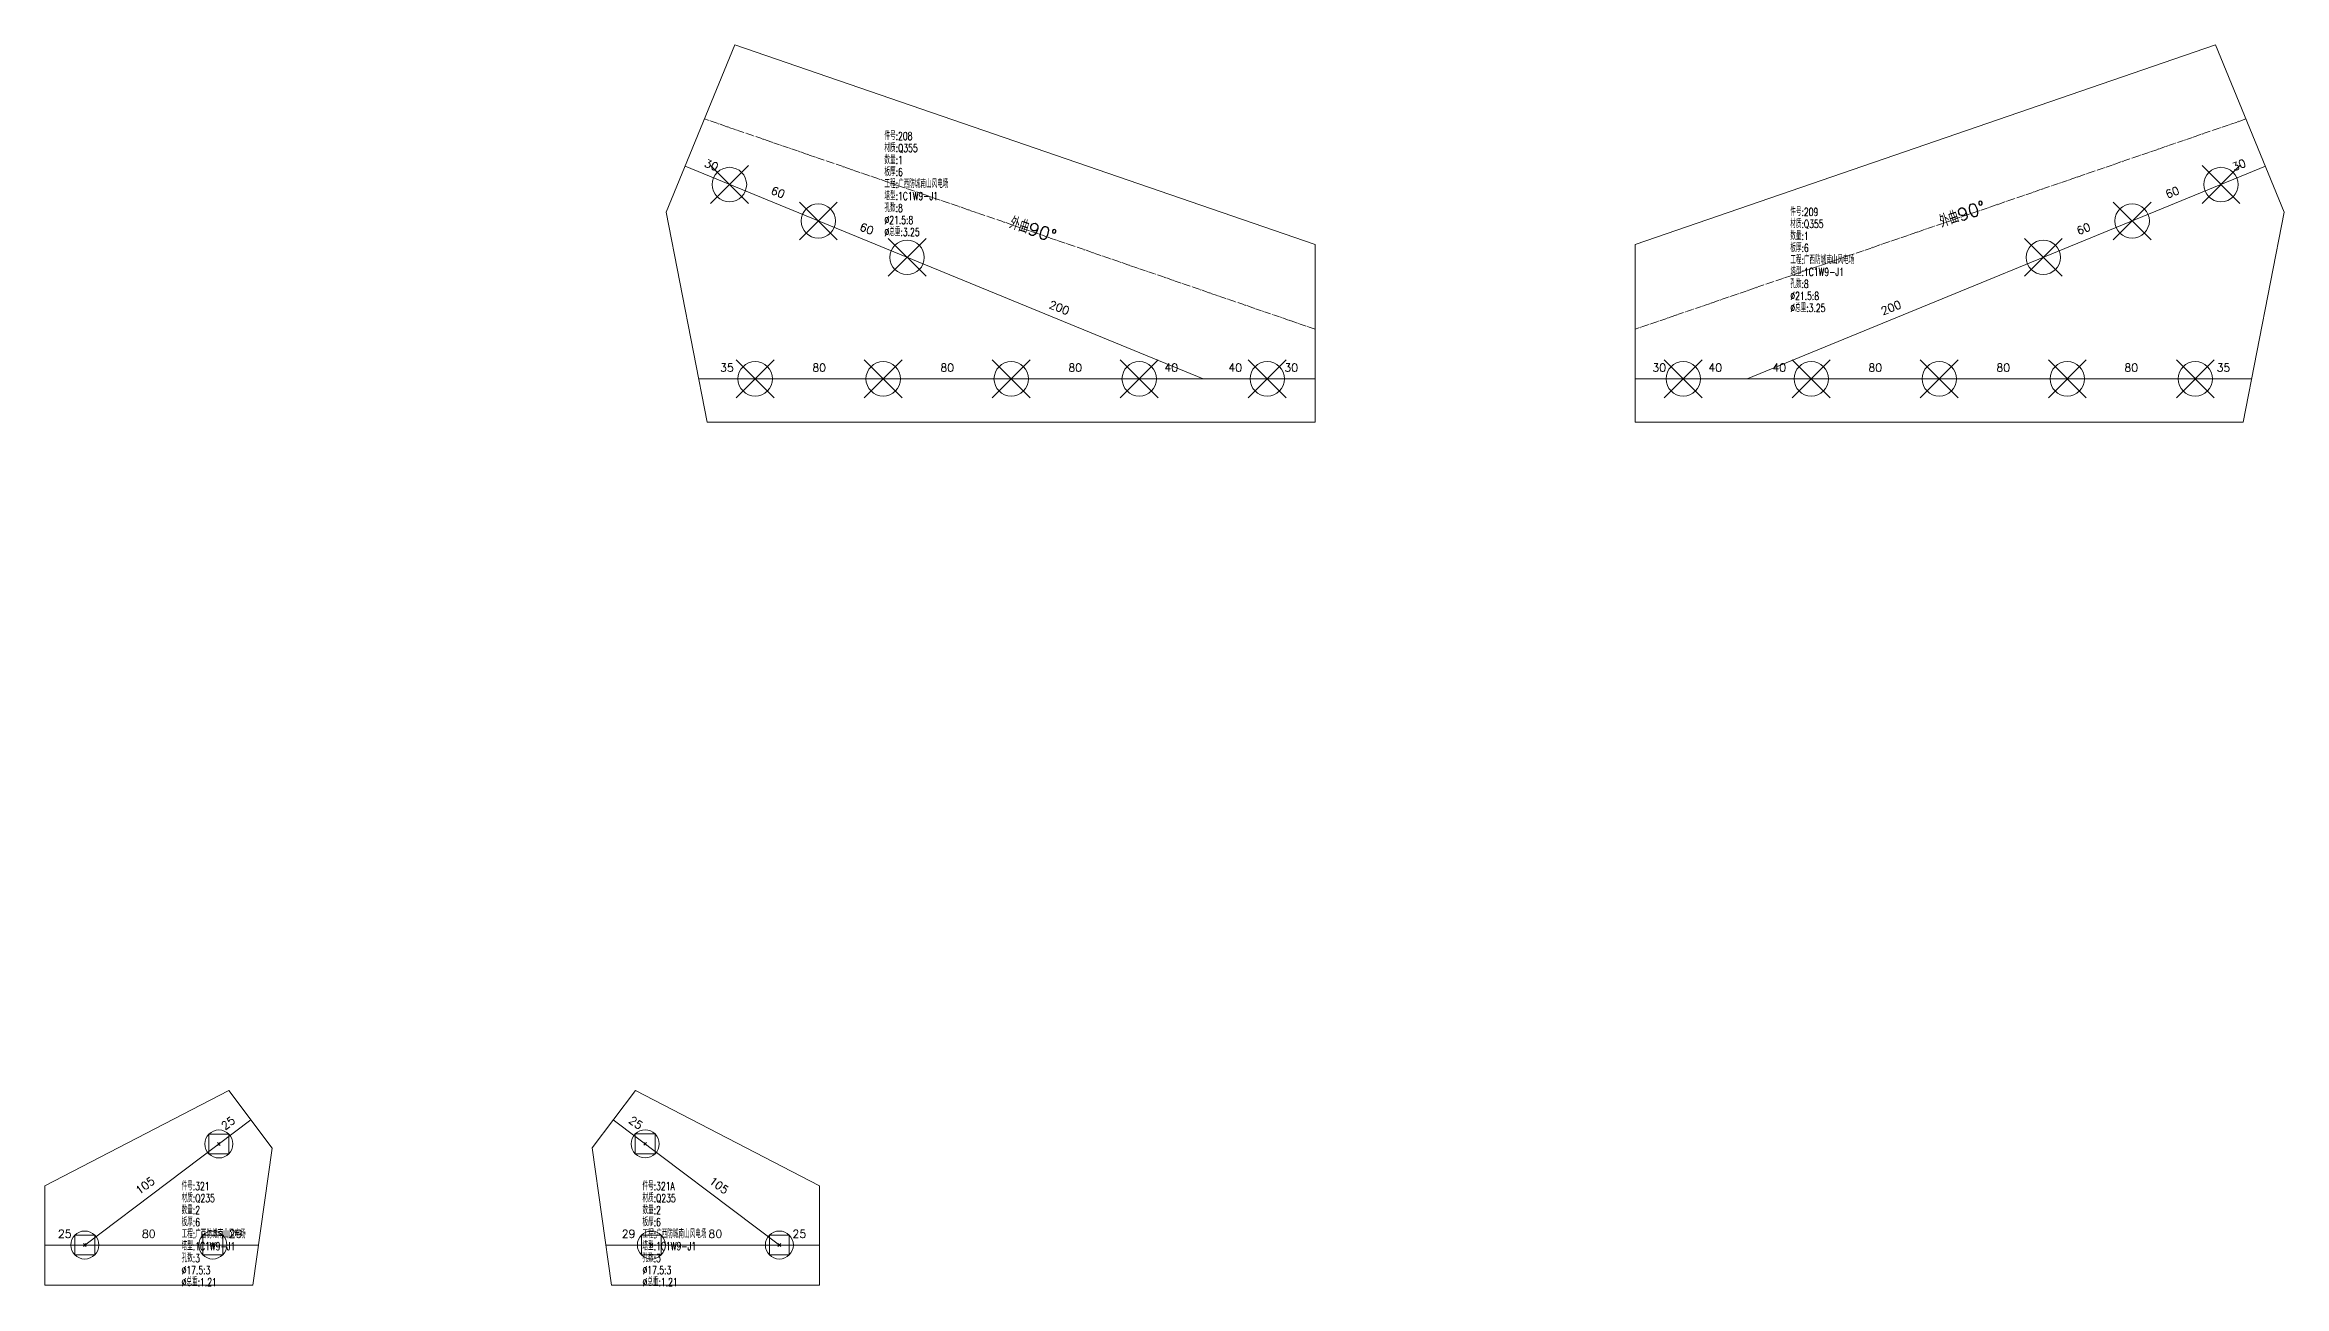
# Model space of a CAD drawing. Extents: x -105 to 10956, y -4548 to 9487.
# Drawn here: x 3196 to 4595, y 4328 to 5104 of the extents above; entities that cross this region are included whole.
import ezdxf
from ezdxf.enums import TextEntityAlignment as Align

# ---------------------------------------------------------------- set-up
doc = ezdxf.new("R2010")
doc.units = 0
doc.header["$MEASUREMENT"] = 0
doc.linetypes.add('制弯线', pattern=[5.9, 4, -0.5, 0.2, -0.5, 0.2, -0.5])
doc.layers.add('1', color=7, linetype='CONTINUOUS', lineweight=25)
doc.layers.add('2', color=7, linetype='CONTINUOUS', lineweight=25)
doc.styles.get("Standard").update_dxf_attribs({"font": 'simplex.shx', "width": 0.7, "height": 3, "bigfont": 'gbhzfs.shx'})

msp = doc.modelspace()

# ---------------------------------------------------------------- linework, layer by layer
at = {"layer": '1', "color": 7, "linetype": 'Continuous', "lineweight": 18}
for p, q in [((3627.11376, 5103.9159), (3584.20099, 4999.29141)), ((3989.78459, 4979.0361), (3627.11376, 5103.9159)), ((4552.45541, 5103.9159), (4189.78459, 4979.0361)), ((4595.36819, 4999.29141), (4552.45541, 5103.9159)), ((3584.20099, 4999.29141), (3609.78459, 4868.15497)), ((4569.78459, 4868.15497), (4595.36819, 4999.29141)), ((3989.78459, 4868.15497), (3989.78459, 4979.0361)), ((4189.78459, 4979.0361), (4189.78459, 4868.15497)), ((3609.78459, 4868.15497), (3989.78459, 4868.15497)), ((4189.78459, 4868.15497), (4569.78459, 4868.15497)), ((3310.74958, 4450.37101), (3195.82299, 4390.8257)), ((3337.8304, 4414.43844), (3310.74958, 4450.37101)), ((3564.90861, 4450.46805), (3537.8304, 4414.52806)), ((3679.8988, 4390.8257), (3564.90861, 4450.46805)), ((3325.82299, 4328.8257), (3337.8304, 4414.43844)), ((3537.8304, 4414.52806), (3549.8988, 4328.8257)), ((3195.82299, 4390.8257), (3195.82299, 4328.8257)), ((3679.8988, 4328.8257), (3679.8988, 4390.8257)), ((3195.82299, 4328.8257), (3325.82299, 4328.8257)), ((3549.8988, 4328.8257), (3679.8988, 4328.8257))]:
    msp.add_line(p, q, dxfattribs=at)
at = {"layer": '1', "color": 7, "linetype": 'Continuous', "lineweight": 13}
for p, q in [((3611.89587, 5004.76321), (3635.54587, 5028.41321)), ((3635.54587, 5004.76321), (3611.89587, 5028.41321)), ((4544.02331, 5004.76321), (4567.67331, 5028.41321)), ((4567.67331, 5004.76321), (4544.02331, 5028.41321)), ((3667.40786, 4981.99441), (3691.05786, 5005.64441)), ((3691.05786, 4981.99441), (3667.40786, 5005.64441)), ((4488.51131, 4981.99442), (4512.16131, 5005.64442)), ((4512.16131, 4981.99442), (4488.51131, 5005.64442)), ((3722.91987, 4959.22562), (3746.56987, 4982.87562)), ((3746.56987, 4959.22562), (3722.91987, 4982.87562)), ((4432.99931, 4959.22562), (4456.64931, 4982.87562)), ((4456.64931, 4959.22562), (4432.99931, 4982.87562)), ((3627.95959, 4883.32997), (3651.60959, 4906.97997)), ((3651.60959, 4883.32997), (3627.95959, 4906.97997)), ((3707.95959, 4883.32997), (3731.60959, 4906.97997)), ((3731.60959, 4883.32997), (3707.95959, 4906.97997)), ((3787.95959, 4883.32997), (3811.60959, 4906.97997)), ((3811.60959, 4883.32997), (3787.95959, 4906.97997)), ((3867.95959, 4883.32997), (3891.60959, 4906.97997)), ((3891.60959, 4883.32997), (3867.95959, 4906.97997)), ((3947.95959, 4883.32997), (3971.60959, 4906.97997)), ((3971.60959, 4883.32997), (3947.95959, 4906.97997)), ((4207.95958, 4883.32997), (4231.60958, 4906.97997)), ((4231.60958, 4883.32997), (4207.95958, 4906.97997)), ((4287.95958, 4883.32997), (4311.60958, 4906.97997)), ((4311.60958, 4883.32997), (4287.95958, 4906.97997)), ((4367.95959, 4883.32997), (4391.60959, 4906.97997)), ((4391.60959, 4883.32997), (4367.95959, 4906.97997)), ((4447.95958, 4883.32997), (4471.60958, 4906.97997)), ((4471.60958, 4883.32997), (4447.95958, 4906.97997)), ((4527.95959, 4883.32997), (4551.60959, 4906.97997)), ((4551.60959, 4883.32997), (4527.95959, 4906.97997)), ((3298.43839, 4410.77711), (3298.43839, 4423.14961)), ((3298.43839, 4423.14961), (3310.81089, 4423.14961)), ((3310.81089, 4423.14961), (3310.81089, 4410.77711)), ((3564.84973, 4410.86954), (3564.84973, 4423.24204)), ((3564.84973, 4423.24204), (3577.22223, 4423.24204)), ((3577.22223, 4423.24204), (3577.22223, 4410.86954)), ((3310.81089, 4410.77711), (3298.43839, 4410.77711)), ((3303.74964, 4416.08836), (3305.49964, 4417.83836)), ((3305.49964, 4416.08836), (3303.74964, 4417.83836)), ((3577.22223, 4410.86954), (3564.84973, 4410.86954)), ((3570.16098, 4416.18079), (3571.91098, 4417.93079)), ((3571.91098, 4416.18079), (3570.16098, 4417.93079)), ((3214.63674, 4347.63945), (3214.63674, 4360.01195)), ((3214.63674, 4360.01195), (3227.00924, 4360.01195)), ((3219.94799, 4352.9507), (3221.69799, 4354.7007)), ((3221.69799, 4352.9507), (3219.94799, 4354.7007)), ((3227.00924, 4360.01195), (3227.00924, 4347.63945)), ((3294.63674, 4347.63945), (3294.63674, 4360.01195)), ((3294.63674, 4360.01195), (3307.00924, 4360.01195)), ((3299.94799, 4352.9507), (3301.69799, 4354.7007)), ((3301.69799, 4352.9507), (3299.94799, 4354.7007)), ((3307.00924, 4360.01195), (3307.00924, 4347.63945)), ((3568.71255, 4347.63945), (3568.71255, 4360.01195)), ((3568.71255, 4360.01195), (3581.08505, 4360.01195)), ((3574.0238, 4352.9507), (3575.7738, 4354.7007)), ((3575.7738, 4352.9507), (3574.0238, 4354.7007)), ((3581.08505, 4360.01195), (3581.08505, 4347.63945)), ((3648.71255, 4347.63945), (3648.71255, 4360.01195)), ((3648.71255, 4360.01195), (3661.08505, 4360.01195)), ((3654.0238, 4352.9507), (3655.7738, 4354.7007)), ((3655.7738, 4352.9507), (3654.0238, 4354.7007)), ((3661.08505, 4360.01195), (3661.08505, 4347.63945)), ((3227.00924, 4347.63945), (3214.63674, 4347.63945)), ((3307.00924, 4347.63945), (3294.63674, 4347.63945)), ((3581.08505, 4347.63945), (3568.71255, 4347.63945)), ((3661.08505, 4347.63945), (3648.71255, 4347.63945))]:
    msp.add_line(p, q, dxfattribs=at)
for centre, radius in [((3623.72087, 5016.58821), 10.75), ((4555.84831, 5016.58821), 10.75), ((3679.23286, 4993.81941), 10.75), ((4500.33631, 4993.81942), 10.75), ((3734.74487, 4971.05062), 10.75), ((4444.82431, 4971.05062), 10.75), ((3639.78459, 4895.15497), 10.75), ((3719.78459, 4895.15497), 10.75), ((3799.78459, 4895.15497), 10.75), ((3879.78459, 4895.15497), 10.75), ((3959.78459, 4895.15497), 10.75), ((4219.78458, 4895.15497), 10.75), ((4299.78458, 4895.15497), 10.75), ((4379.78459, 4895.15497), 10.75), ((4459.78458, 4895.15497), 10.75), ((4539.78459, 4895.15497), 10.75), ((3304.62464, 4416.96336), 8.75), ((3571.03598, 4417.05579), 8.75), ((3220.82299, 4353.8257), 8.75), ((3300.82299, 4353.8257), 8.75), ((3574.8988, 4353.8257), 8.75), ((3654.8988, 4353.8257), 8.75)]:
    msp.add_circle(centre, radius, dxfattribs=at)
at = {"layer": '2', "color": 190, "linetype": '制弯线', "lineweight": 13}
for p, q in [((3989.78459, 4926.15497), (3608.10823, 5057.57901)), ((4571.46095, 5057.57901), (4189.78459, 4926.15497))]:
    msp.add_line(p, q, dxfattribs=at)
at = {"layer": '2', "color": 9, "linetype": 'Continuous', "lineweight": 13}
for p, q in [((3919.78417, 4895.15497), (3595.96489, 5027.97266)), ((4259.78516, 4895.15497), (4583.60431, 5027.97261)), ((3989.78459, 4895.15497), (3604.51712, 4895.15497)), ((4189.78459, 4895.15497), (4575.05206, 4895.15497)), ((3220.81854, 4353.8257), (3324.59091, 4432.00545)), ((3654.96481, 4353.8257), (3551.06863, 4432.09871)), ((3329.32931, 4353.8257), (3195.82299, 4353.8257)), ((3546.37836, 4353.8257), (3679.8988, 4353.8257))]:
    msp.add_line(p, q, dxfattribs=at)

# ---------------------------------------------------------------- texts
at = {"layer": '2', "color": 7, "linetype": 'Continuous', "lineweight": 13}
for s, rotation, p in [('30', 339, (3610.98132, 5025.05603)), ('30', 22, (4568.58787, 5025.05601)), ('60', 339, (3652.6153, 5007.97941)), ('60', 22, (4526.95387, 5007.97941)), ('60', 339, (3708.12731, 4985.21062)), ('60', 22, (4471.44187, 4985.21062)), ('200', 339, (3828.40296, 4935.8784)), ('200', 22, (4351.1663, 4935.87839)), ('25', 37, (3312.8026, 4426.88051)), ('25', 324, (3562.85748, 4426.97336)), ('105', 37, (3260.91641, 4387.79064)), ('105', 324, (3614.80557, 4387.83685))]:
    msp.add_text(s, height=5, rotation=rotation, dxfattribs=at).set_placement(p, align=Align.BOTTOM_CENTER)
for rotation, p in [(342, (3797.31854, 4987.13941)), (19, (4382.25064, 4987.13941))]:
    msp.add_text('外曲90%%d', height=8, rotation=rotation, dxfattribs=at).set_placement(p, align=Align.BOTTOM_LEFT)
for s, p in [('35', (3622.15085, 4898.15497)), ('80', (3679.78459, 4898.15497)), ('80', (3759.78459, 4898.15497)), ('80', (3839.78459, 4898.15497)), ('40', (3899.78438, 4898.15497)), ('40', (3939.78438, 4898.15497)), ('30', (3974.78459, 4898.15497)), ('30', (4204.78459, 4898.15497)), ('40', (4239.78487, 4898.15497)), ('40', (4279.78487, 4898.15497)), ('80', (4339.78458, 4898.15497)), ('80', (4419.78458, 4898.15497)), ('80', (4499.78459, 4898.15497)), ('35', (4557.41833, 4898.15497)), ('25', (3208.32299, 4356.8257)), ('80', (3260.82299, 4356.8257)), ('29', (3315.07615, 4356.8257)), ('29', (3560.63858, 4356.8257)), ('80', (3614.8988, 4356.8257)), ('25', (3667.3988, 4356.8257))]:
    msp.add_text(s, height=5, dxfattribs=at).set_placement(p, align=Align.BOTTOM_CENTER)
at = {"layer": '2', "color": 7, "linetype": 'Continuous', "lineweight": 13, "char_height": 5, "width": 500, "attachment_point": 1, "line_spacing_factor": 0.9}
for s, insert in [('件号:208\\P材质:Q355\\P数量:1\\P板厚:6\\P工程:广西防城南山风电场\\P塔型:1C1W9-J1\\P孔数:8\\P%%c21.5:8\\P%%c总重:3.25', (3720.56976, 5049.40739)), ('件号:209\\P材质:Q355\\P数量:1\\P板厚:6\\P工程:广西防城南山风电场\\P塔型:1C1W9-J1\\P孔数:8\\P%%c21.5:8\\P%%c总重:3.25', (4286.68578, 5001.94324)), ('件号:321\\P材质:Q235\\P数量:2\\P板厚:6\\P工程:广西防城南山风电场\\P塔型:1C1W9-J1\\P孔数:3\\P%%c17.5:3\\P%%c总重:1.21', (3281.3267, 4393.09836)), ('件号:321A\\P材质:Q235\\P数量:2\\P板厚:6\\P工程:广西防城南山风电场\\P塔型:1C1W9-J1\\P孔数:3\\P%%c17.5:3\\P%%c总重:1.21', (3569.3646, 4393.14688))]:
    msp.add_mtext(s, dxfattribs=dict(at, insert=insert))

doc.saveas('drawing.dxf')
